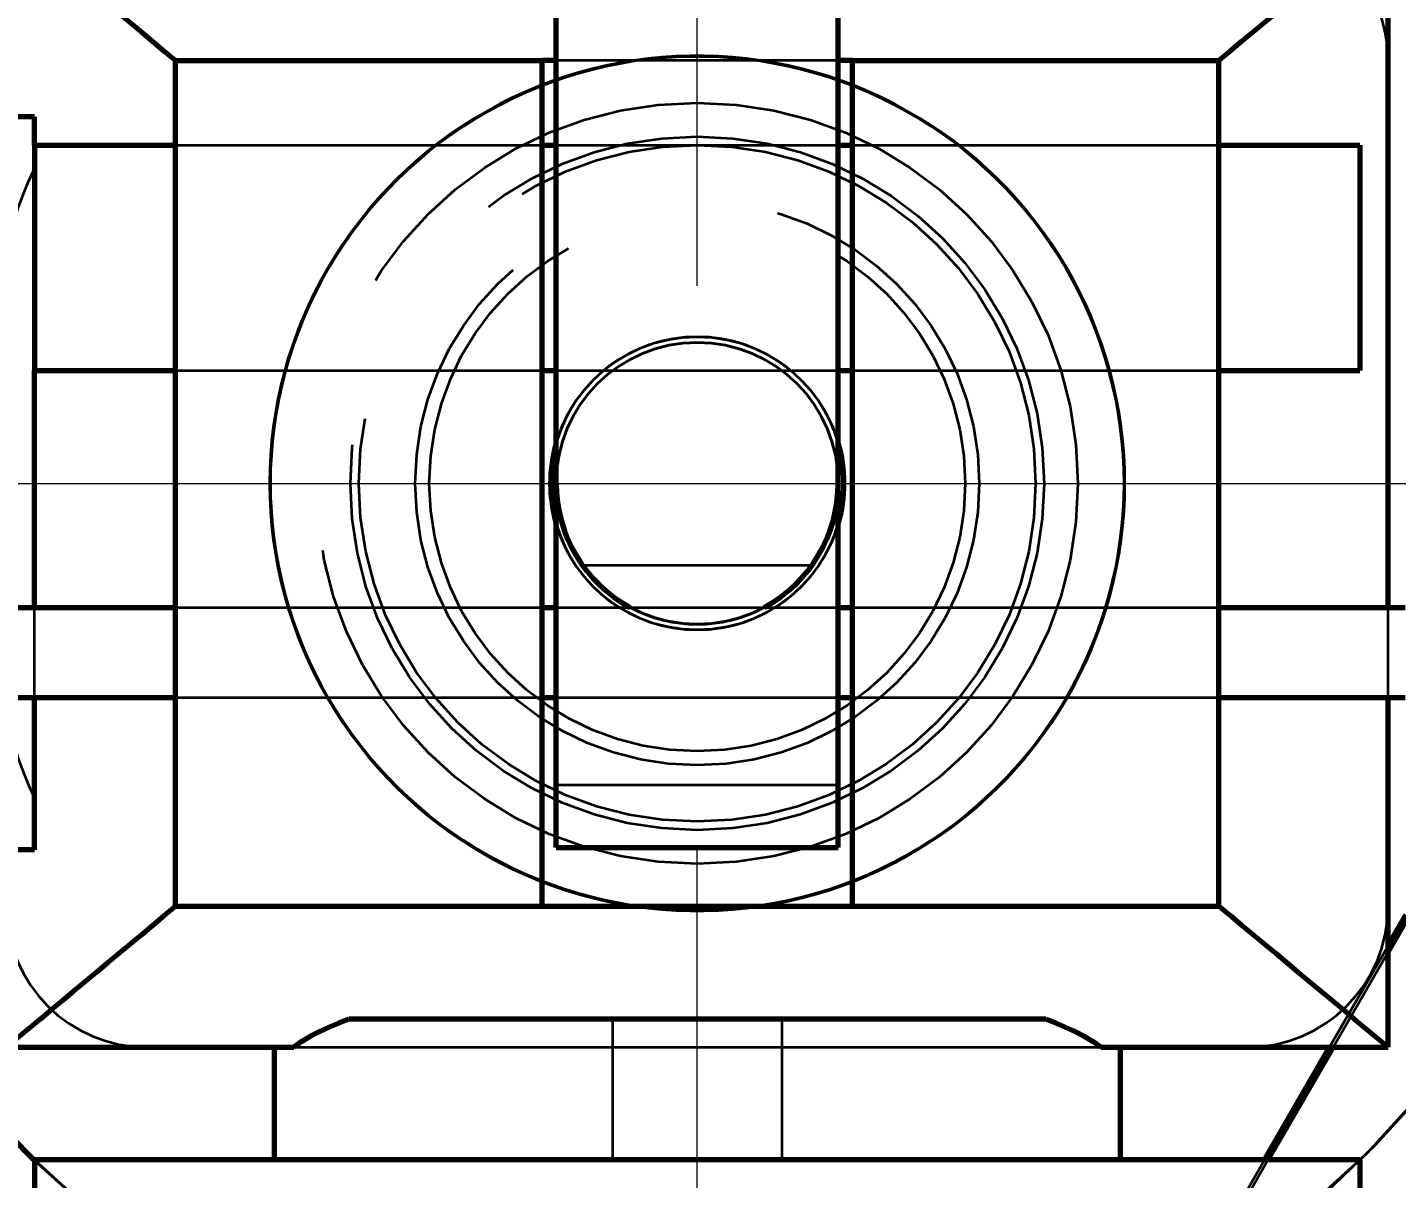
# Model space of a CAD drawing. Header units: millimetres. Extents: x 0 to 2382, y 0 to 420.
# Drawn here: x 160.625 to 165.48, y 141.121 to 145.205 of the extents above; entities that cross this region are included whole.
import ezdxf

# ---------------------------------------------------------------- set-up
doc = ezdxf.new("R2010")
doc.units = ezdxf.units.MM
doc.linetypes.add('IRAM-E-TRAZOS', pattern=[5, 4, -1])
doc.linetypes.add('IRAM-F-TRAZO-PUNTO', pattern=[20, 15, -2, 1, -2])
for name, color, linetype, lineweight in [('01-VISIBLE', 7, 'CONTINUOUS', 70), ('02-OCULTA', 4, 'IRAM-E-TRAZOS', 35), ('03-EJE', 1, 'IRAM-F-TRAZO-PUNTO', 18), ('04-COTA', 3, 'CONTINUOUS', 18)]:
    doc.layers.add(name, color=color, linetype=linetype, lineweight=lineweight)
doc.styles.add('ISO3098', font='isocpeur.ttf')
doc.dimstyles.new('FLAMA-IRAM', dxfattribs={"dimtxt": 3.5, "dimasz": 3.5, "dimexe": 2, "dimexo": 1.5, "dimgap": 1, "dimtad": 1, "dimdec": 1, "dimtxsty": 'ISO3098', "dimblk": 'IRAM_FLECHA', "dimblk1": 'IRAM_FLECHA', "dimblk2": 'IRAM_FLECHA', "dimcen": 2.5, "dimclrd": 256, "dimclre": 256, "dimclrt": 256, "dimazin": 3, "dimtfac": 1, "dimtmove": 0, "dimatfit": 3, "dimlwd": 18, "dimlwe": 18})

# ---------------------------------------------------------------- blocks, each defined once
blk = doc.blocks.new('IRAM_FLECHA')
blk.add_solid([(0, 0), (-1, 0.125), (-1, -0.125)])

msp = doc.modelspace()

# ---------------------------------------------------------------- linework, layer by layer
at = {"layer": '01-VISIBLE'}
for p, q in [((162.5, 142.2956), (162.5, 154.6195)), ((163.5, 142.2956), (163.5, 154.6195)), ((165.45, 145.0875), (165.45, 145.5875)), ((161.15, 142.0875), (161.15, 145.0875)), ((161.15, 145.0875), (162.45, 145.0875)), ((162.5, 145.0875), (162.45, 145.0875)), ((162.45, 142.0875), (162.45, 145.0875)), ((163.55, 145.0875), (163.5, 145.0875)), ((163.55, 142.0875), (163.55, 145.0875)), ((163.55, 145.0875), (164.85, 145.0875)), ((164.85, 142.0875), (164.85, 145.0875)), ((165.45, 143.1475), (165.45, 145.0875)), ((160.65, 144.8875), (158.65, 144.8875)), ((160.65, 144.7875), (161.15, 144.7875)), ((162.45, 144.7875), (162.5, 144.7875)), ((163.5, 144.7875), (163.55, 144.7875)), ((164.85, 144.7875), (165.35, 144.7875)), ((160.65, 143.9875), (161.15, 143.9875)), ((162.45, 143.9875), (162.5, 143.9875)), ((163.5, 143.9875), (163.55, 143.9875)), ((164.85, 143.9875), (165.35, 143.9875)), ((160.35, 143.1475), (161.15, 143.1475)), ((162.45, 143.1475), (162.5, 143.1475)), ((163.5, 143.1475), (163.55, 143.1475)), ((164.85, 143.1475), (165.5107, 143.1475)), ((160.35, 142.8275), (161.15, 142.8275)), ((162.45, 142.8275), (162.5, 142.8275)), ((163.5, 142.8275), (163.55, 142.8275)), ((164.85, 142.8275), (165.5107, 142.8275)), ((165.45, 142.0875), (165.45, 142.8275)), ((160.65, 142.2875), (158.65, 142.2875)), ((162.5, 142.2956), (163.5, 142.2956)), ((161.15, 142.0875), (162.45, 142.0875)), ((162.45, 142.0875), (163.55, 142.0875)), ((163.55, 142.0875), (164.85, 142.0875)), ((165.45, 141.5875), (165.45, 142.0875)), ((165.45, 141.9475), (165.5133, 142.0572)), ((165.45, 141.9255), (165.5175, 142.0424)), ((160.55, 141.5875), (161.05, 141.5875)), ((161.05, 141.5875), (161.5691, 141.5875)), ((161.5, 141.5875), (161.5, 141.1875)), ((164.4309, 141.5875), (164.95, 141.5875)), ((164.5, 141.5875), (164.5, 141.1875)), ((164.95, 141.5875), (165.45, 141.5875)), ((165.0112, 141.1875), (165.2421, 141.5875)), ((165.0239, 141.1875), (165.2549, 141.5875)), ((160.65, 141.1875), (160.65, 139.7875)), ((165.35, 141.1875), (165.35, 139.7875))]:
    msp.add_line(p, q, dxfattribs=at)
for points in [[(160.55, 145.5875), (160.59, 145.5542), (160.63, 145.5208), (160.67, 145.4875), (160.71, 145.4542), (160.75, 145.4208), (160.79, 145.3875), (160.83, 145.3542), (160.87, 145.3208), (160.91, 145.2875), (160.95, 145.2542), (160.99, 145.2208), (161.03, 145.1875), (161.07, 145.1542), (161.11, 145.1208), (161.15, 145.0875)], [(165.45, 145.5875), (165.41, 145.5542), (165.37, 145.5208), (165.33, 145.4875), (165.29, 145.4542), (165.25, 145.4208), (165.21, 145.3875), (165.17, 145.3542), (165.13, 145.3208), (165.09, 145.2875), (165.05, 145.2542), (165.01, 145.2208), (164.97, 145.1875), (164.93, 145.1542), (164.89, 145.1208), (164.85, 145.0875)], [(160.65, 144.7875), (160.65, 144.8042), (160.65, 144.8208), (160.65, 144.8375), (160.65, 144.8542), (160.65, 144.8708), (160.65, 144.8875)], [(160.65, 144.7875), (160.65, 144.7304), (160.65, 144.6732), (160.65, 144.6161), (160.65, 144.5589), (160.65, 144.5018), (160.65, 144.4446), (160.65, 144.3875)], [(165.35, 144.7875), (165.35, 144.7304), (165.35, 144.6732), (165.35, 144.6161), (165.35, 144.5589), (165.35, 144.5018), (165.35, 144.4446), (165.35, 144.3875)], [(160.65, 144.3875), (160.65, 144.3375), (160.65, 144.2875), (160.65, 144.2375), (160.65, 144.1875), (160.65, 144.1375), (160.65, 144.0875), (160.65, 144.0375), (160.65, 143.9875)], [(165.35, 144.3875), (165.35, 144.3375), (165.35, 144.2875), (165.35, 144.2375), (165.35, 144.1875), (165.35, 144.1375), (165.35, 144.0875), (165.35, 144.0375), (165.35, 143.9875)], [(160.65, 143.1475), (160.65, 143.2), (160.65, 143.2525), (160.65, 143.305), (160.65, 143.3575), (160.65, 143.41), (160.65, 143.4625), (160.65, 143.515), (160.65, 143.5675), (160.65, 143.62), (160.65, 143.6725), (160.65, 143.725), (160.65, 143.7775), (160.65, 143.83), (160.65, 143.8825), (160.65, 143.935), (160.65, 143.9875)], [(160.65, 142.2875), (160.65, 142.3415), (160.65, 142.3955), (160.65, 142.4495), (160.65, 142.5035), (160.65, 142.5575), (160.65, 142.6115), (160.65, 142.6655), (160.65, 142.7195), (160.65, 142.7735), (160.65, 142.8275)], [(160.55, 141.5875), (160.59, 141.6208), (160.63, 141.6542), (160.67, 141.6875), (160.71, 141.7208), (160.75, 141.7542), (160.79, 141.7875), (160.83, 141.8208), (160.87, 141.8542), (160.91, 141.8875), (160.95, 141.9208), (160.99, 141.9542), (161.03, 141.9875), (161.07, 142.0208), (161.11, 142.0542), (161.15, 142.0875)], [(165.45, 141.5875), (165.41, 141.6208), (165.37, 141.6542), (165.33, 141.6875), (165.29, 141.7208), (165.25, 141.7542), (165.21, 141.7875), (165.17, 141.8208), (165.13, 141.8542), (165.09, 141.8875), (165.05, 141.9208), (165.01, 141.9542), (164.97, 141.9875), (164.93, 142.0208), (164.89, 142.0542), (164.85, 142.0875)], [(161.5691, 141.5875), (161.5989, 141.6089), (161.6302, 141.6278), (161.6627, 141.6449), (161.696, 141.6603), (161.7298, 141.6745), (161.7641, 141.6875)], [(164.2359, 141.6875), (164.1855, 141.6875), (164.135, 141.6875), (164.0846, 141.6875), (164.0341, 141.6875), (163.9837, 141.6875), (163.9332, 141.6875), (163.8828, 141.6875), (163.8324, 141.6875), (163.7819, 141.6875), (163.7315, 141.6875), (163.681, 141.6875), (163.6306, 141.6875), (163.5801, 141.6875), (163.5297, 141.6875), (163.4792, 141.6875), (163.4288, 141.6875), (163.3783, 141.6875), (163.3279, 141.6875), (163.2775, 141.6875), (163.227, 141.6875), (163.1766, 141.6875), (163.1261, 141.6875), (163.0757, 141.6875), (163.0252, 141.6875), (162.9748, 141.6875), (162.9243, 141.6875), (162.8739, 141.6875), (162.8234, 141.6875), (162.773, 141.6875), (162.7225, 141.6875), (162.6721, 141.6875), (162.6217, 141.6875), (162.5712, 141.6875), (162.5208, 141.6875), (162.4703, 141.6875), (162.4199, 141.6875), (162.3694, 141.6875), (162.319, 141.6875), (162.2685, 141.6875), (162.2181, 141.6875), (162.1676, 141.6875), (162.1172, 141.6875), (162.0668, 141.6875), (162.0163, 141.6875), (161.9659, 141.6875), (161.9154, 141.6875), (161.865, 141.6875), (161.8145, 141.6875), (161.7641, 141.6875)], [(164.2359, 141.6875), (164.2702, 141.6745), (164.304, 141.6603), (164.3373, 141.6449), (164.3698, 141.6278), (164.4011, 141.6089), (164.4309, 141.5875)], [(165.35, 141.1875), (165.3, 141.1875), (165.25, 141.1875), (165.2, 141.1875), (165.15, 141.1875), (165.1, 141.1875), (165.05, 141.1875), (165, 141.1875), (164.95, 141.1875), (164.9, 141.1875), (164.85, 141.1875), (164.8, 141.1875), (164.75, 141.1875), (164.7, 141.1875), (164.65, 141.1875), (164.6, 141.1875), (164.55, 141.1875), (164.5, 141.1875), (164.45, 141.1875), (164.4, 141.1875), (164.35, 141.1875), (164.3, 141.1875), (164.25, 141.1875), (164.2, 141.1875), (164.15, 141.1875), (164.1, 141.1875), (164.05, 141.1875), (164, 141.1875), (163.95, 141.1875), (163.9, 141.1875), (163.85, 141.1875), (163.8, 141.1875), (163.75, 141.1875), (163.7, 141.1875), (163.65, 141.1875), (163.6, 141.1875), (163.55, 141.1875), (163.5, 141.1875), (163.45, 141.1875), (163.4, 141.1875), (163.35, 141.1875), (163.3, 141.1875), (163.25, 141.1875), (163.2, 141.1875), (163.15, 141.1875), (163.1, 141.1875), (163.05, 141.1875), (163, 141.1875), (162.95, 141.1875), (162.9, 141.1875), (162.85, 141.1875), (162.8, 141.1875), (162.75, 141.1875), (162.7, 141.1875), (162.65, 141.1875), (162.6, 141.1875), (162.55, 141.1875), (162.5, 141.1875), (162.45, 141.1875), (162.4, 141.1875), (162.35, 141.1875), (162.3, 141.1875), (162.25, 141.1875), (162.2, 141.1875), (162.15, 141.1875), (162.1, 141.1875), (162.05, 141.1875), (162, 141.1875), (161.95, 141.1875), (161.9, 141.1875), (161.85, 141.1875), (161.8, 141.1875), (161.75, 141.1875), (161.7, 141.1875), (161.65, 141.1875), (161.6, 141.1875), (161.55, 141.1875), (161.5, 141.1875), (161.45, 141.1875), (161.4, 141.1875), (161.35, 141.1875), (161.3, 141.1875), (161.25, 141.1875), (161.2, 141.1875), (161.15, 141.1875), (161.1, 141.1875), (161.05, 141.1875), (161, 141.1875), (160.95, 141.1875), (160.9, 141.1875), (160.85, 141.1875), (160.8, 141.1875), (160.75, 141.1875), (160.7, 141.1875), (160.65, 141.1875)]]:
    msp.add_lwpolyline(points, dxfattribs=at)
for radius, start, end in [(16.096, 0, 122.32603), (16, 0, 122.51532), (4.656, 96.1648, 165.0645), (4.656, 0, 83.8352), (4.4, 96.525, 162.8152), (4.4, 0, 83.475), (4.15, 96.9199, 161.7446), (4.15, 0, 83.0801), (3.36, 98.5579, 157.238), (3.36, 0, 81.4421), (0.52, 164.0576, -164.0576), (0.52, 0, 15.9424), (0.5, 180, -118.3576), (0.5, -61.6424, 0), (0.52, -15.9424, 0), (4.656, -165.0645, -48.7939), (4.4, -162.8152, -122.2823), (4.15, -161.7446, -124.4902), (3.36, -157.238, -134.3793)]:
    msp.add_arc((163, 143.5875), radius, start, end, dxfattribs=at)
at = {"layer": '02-OCULTA'}
for p, q in [((162.5, 142.5183), (162.5, 154.8422)), ((163.5, 142.5183), (163.5, 154.8422)), ((161.15, 145.0875), (161.15, 142.0875)), ((162.45, 145.0875), (161.15, 145.0875)), ((162.45, 142.0875), (162.45, 145.0875)), ((163.5, 145.0875), (162.5, 145.0875)), ((163.55, 142.0875), (163.55, 145.0875)), ((164.85, 145.0875), (163.55, 145.0875)), ((164.85, 142.0875), (164.85, 145.0875)), ((165.45, 142.0875), (165.45, 145.0875)), ((161.15, 144.7875), (162.45, 144.7875)), ((161.15, 144.7875), (162.45, 144.7875)), ((162.5, 144.7875), (163.5, 144.7875)), ((162.5, 144.7875), (163.5, 144.7875)), ((163.55, 144.7875), (164.85, 144.7875)), ((163.55, 144.7875), (164.85, 144.7875)), ((161.15, 143.9875), (162.45, 143.9875)), ((161.15, 143.9875), (162.45, 143.9875)), ((162.5, 143.9875), (163.5, 143.9875)), ((162.5, 143.9875), (163.5, 143.9875)), ((163.55, 143.9875), (164.85, 143.9875)), ((163.55, 143.9875), (164.85, 143.9875)), ((163.4058, 143.2955), (162.5942, 143.2955)), ((161.15, 143.1475), (162.45, 143.1475)), ((161.15, 143.1475), (162.45, 143.1475)), ((162.5, 143.1475), (163.5, 143.1475)), ((162.5, 143.1475), (163.5, 143.1475)), ((163.55, 143.1475), (164.85, 143.1475)), ((163.55, 143.1475), (164.85, 143.1475)), ((165.45, 142.8275), (165.45, 143.1475)), ((161.15, 142.8275), (162.45, 142.8275)), ((161.15, 142.8275), (162.45, 142.8275)), ((162.5, 142.8275), (163.5, 142.8275)), ((162.5, 142.8275), (163.5, 142.8275)), ((163.55, 142.8275), (164.85, 142.8275)), ((163.55, 142.8275), (164.85, 142.8275)), ((162.5, 142.5183), (162.5, 142.2956)), ((162.5, 142.5183), (163.5, 142.5183)), ((163.5, 142.5183), (163.5, 142.2956)), ((161.15, 142.0875), (162.45, 142.0875)), ((163.55, 142.0875), (164.85, 142.0875)), ((165.2421, 141.5875), (165.45, 141.9475)), ((165.2549, 141.5875), (165.45, 141.9255)), ((162.7, 141.6875), (162.7, 141.1875)), ((163.3, 141.6875), (163.3, 141.1875)), ((161.05, 141.5875), (164.95, 141.5875)), ((164.7976, 140.8176), (165.0112, 141.1875)), ((164.8072, 140.8121), (165.0239, 141.1875))]:
    msp.add_line(p, q, dxfattribs=at)
for points in [[(164.5167, 143.5875), (164.5159, 143.6376), (164.5134, 143.6877), (164.5093, 143.7377), (164.5035, 143.7875), (164.496, 143.8371), (164.487, 143.8865), (164.4763, 143.9355), (164.4639, 143.9841), (164.45, 144.0323), (164.4345, 144.08), (164.4175, 144.1271), (164.3989, 144.1737), (164.3787, 144.2196), (164.3571, 144.2649), (164.3339, 144.3094), (164.3093, 144.3531), (164.2833, 144.396), (164.2559, 144.4379), (164.227, 144.479), (164.1969, 144.5191), (164.1654, 144.5582), (164.1327, 144.5962), (164.0987, 144.6331), (164.0636, 144.6688), (164.0272, 144.7034), (163.9898, 144.7367), (163.9513, 144.7688), (163.9117, 144.7996), (163.8711, 144.8291), (163.8296, 144.8572), (163.7871, 144.884), (163.7438, 144.9093), (163.6997, 144.9332), (163.6548, 144.9556), (163.6093, 144.9765), (163.563, 144.9959), (163.5161, 145.0137), (163.4687, 145.03), (163.4207, 145.0447), (163.3723, 145.0578), (163.3235, 145.0693), (163.2743, 145.0792), (163.2249, 145.0875), (163.1752, 145.0941), (163.1252, 145.099), (163.0752, 145.1024), (163.0251, 145.104), (162.9749, 145.104), (162.9248, 145.1024), (162.8747, 145.099), (162.8248, 145.0941), (162.7751, 145.0875), (162.7257, 145.0792), (162.6765, 145.0693), (162.6277, 145.0578), (162.5793, 145.0447), (162.5313, 145.03), (162.4839, 145.0137), (162.437, 144.9959), (162.3907, 144.9765), (162.3452, 144.9556), (162.3003, 144.9332), (162.2562, 144.9093), (162.2129, 144.884), (162.1704, 144.8572), (162.1289, 144.8291), (162.0883, 144.7996), (162.0487, 144.7688), (162.0102, 144.7367), (161.9728, 144.7034), (161.9364, 144.6688), (161.9013, 144.6331), (161.8673, 144.5962), (161.8346, 144.5582), (161.8031, 144.5191), (161.7729, 144.479), (161.7441, 144.4379), (161.7167, 144.396), (161.6907, 144.3531), (161.6661, 144.3094), (161.6429, 144.2649), (161.6213, 144.2196), (161.6011, 144.1737), (161.5825, 144.1271), (161.5655, 144.08), (161.55, 144.0323), (161.5361, 143.9841), (161.5237, 143.9355), (161.513, 143.8865), (161.504, 143.8371), (161.4965, 143.7875), (161.4907, 143.7377), (161.4866, 143.6877), (161.4841, 143.6376), (161.4833, 143.5875), (161.4841, 143.5374), (161.4866, 143.4873), (161.4907, 143.4373), (161.4965, 143.3875), (161.504, 143.3379), (161.513, 143.2885), (161.5237, 143.2395), (161.536, 143.1909), (161.55, 143.1427), (161.5655, 143.095), (161.5825, 143.0479), (161.6011, 143.0013), (161.6213, 142.9554), (161.6429, 142.9101), (161.6661, 142.8656), (161.6907, 142.8219), (161.7167, 142.779), (161.7441, 142.7371), (161.7729, 142.696), (161.8031, 142.6559), (161.8346, 142.6168), (161.8673, 142.5788), (161.9012, 142.5419), (161.9364, 142.5062), (161.9728, 142.4716), (162.0102, 142.4383), (162.0487, 142.4062), (162.0883, 142.3754), (162.1289, 142.3459), (162.1704, 142.3178), (162.2129, 142.291), (162.2562, 142.2657), (162.3003, 142.2418), (162.3451, 142.2194), (162.3907, 142.1985), (162.437, 142.1791), (162.4839, 142.1613), (162.5313, 142.145), (162.5793, 142.1303), (162.6277, 142.1172), (162.6765, 142.1057), (162.7257, 142.0958), (162.7751, 142.0875), (162.8248, 142.0809), (162.8747, 142.076), (162.9248, 142.0726), (162.9749, 142.071), (163.0251, 142.071), (163.0752, 142.0726), (163.1252, 142.076), (163.1752, 142.0809), (163.2249, 142.0875), (163.2743, 142.0958), (163.3235, 142.1057), (163.3723, 142.1172), (163.4207, 142.1303), (163.4687, 142.145), (163.5161, 142.1613), (163.563, 142.1791), (163.6093, 142.1985), (163.6548, 142.2194), (163.6997, 142.2418), (163.7438, 142.2657), (163.7871, 142.291), (163.8296, 142.3178), (163.8711, 142.3459), (163.9117, 142.3754), (163.9513, 142.4062), (163.9898, 142.4383), (164.0272, 142.4716), (164.0636, 142.5062), (164.0988, 142.5419), (164.1327, 142.5788), (164.1654, 142.6168), (164.1969, 142.6559), (164.227, 142.696), (164.2559, 142.7371), (164.2833, 142.779), (164.3093, 142.8219), (164.3339, 142.8656), (164.3571, 142.9101), (164.3787, 142.9554), (164.3989, 143.0013), (164.4175, 143.0479), (164.4345, 143.095), (164.45, 143.1427), (164.4639, 143.1909), (164.4763, 143.2395), (164.487, 143.2885), (164.496, 143.3379), (164.5035, 143.3875), (164.5093, 143.4373), (164.5134, 143.4873), (164.5159, 143.5374), (164.5167, 143.5875)], [(164.5135, 143.5875), (164.5127, 143.6375), (164.5102, 143.6875), (164.506, 143.7374), (164.5003, 143.7871), (164.4928, 143.8366), (164.4838, 143.8858), (164.4731, 143.9347), (164.4608, 143.9832), (164.4469, 144.0313), (164.4315, 144.0789), (164.4144, 144.126), (164.3959, 144.1725), (164.3758, 144.2183), (164.3542, 144.2634), (164.3311, 144.3078), (164.3065, 144.3515), (164.2805, 144.3942), (164.2532, 144.4361), (164.2244, 144.4771), (164.1943, 144.5171), (164.163, 144.5561), (164.1303, 144.594), (164.0964, 144.6308), (164.0613, 144.6665), (164.0251, 144.701), (163.9877, 144.7343), (163.9492, 144.7663), (163.9097, 144.7971), (163.8692, 144.8265), (163.8278, 144.8545), (163.7854, 144.8812), (163.7422, 144.9065), (163.6982, 144.9303), (163.6535, 144.9526), (163.608, 144.9735), (163.5618, 144.9929), (163.515, 145.0107), (163.4677, 145.0269), (163.4198, 145.0416), (163.3715, 145.0547), (163.3228, 145.0662), (163.2738, 145.076), (163.2244, 145.0843), (163.1748, 145.0909), (163.125, 145.0958), (163.075, 145.0991), (163.025, 145.1008), (162.975, 145.1008), (162.925, 145.0991), (162.875, 145.0958), (162.8252, 145.0909), (162.7756, 145.0843), (162.7262, 145.076), (162.6772, 145.0662), (162.6285, 145.0547), (162.5802, 145.0416), (162.5323, 145.0269), (162.485, 145.0107), (162.4382, 144.9928), (162.392, 144.9735), (162.3465, 144.9526), (162.3018, 144.9303), (162.2578, 144.9065), (162.2145, 144.8812), (162.1722, 144.8545), (162.1308, 144.8265), (162.0903, 144.7971), (162.0508, 144.7663), (162.0123, 144.7343), (161.9749, 144.701), (161.9387, 144.6665), (161.9036, 144.6308), (161.8697, 144.594), (161.837, 144.5561), (161.8056, 144.5171), (161.7756, 144.4771), (161.7468, 144.4361), (161.7194, 144.3942), (161.6935, 144.3515), (161.6689, 144.3078), (161.6458, 144.2634), (161.6242, 144.2183), (161.6041, 144.1725), (161.5856, 144.126), (161.5685, 144.0789), (161.5531, 144.0313), (161.5392, 143.9832), (161.5269, 143.9347), (161.5162, 143.8858), (161.5072, 143.8366), (161.4997, 143.7871), (161.494, 143.7374), (161.4898, 143.6875), (161.4873, 143.6375), (161.4865, 143.5875), (161.4873, 143.5375), (161.4898, 143.4875), (161.494, 143.4376), (161.4997, 143.3879), (161.5072, 143.3384), (161.5162, 143.2892), (161.5269, 143.2403), (161.5392, 143.1918), (161.5531, 143.1437), (161.5685, 143.0961), (161.5856, 143.049), (161.6041, 143.0025), (161.6242, 142.9567), (161.6458, 142.9116), (161.6689, 142.8672), (161.6935, 142.8235), (161.7195, 142.7808), (161.7468, 142.7389), (161.7756, 142.6979), (161.8056, 142.6579), (161.837, 142.6189), (161.8697, 142.581), (161.9036, 142.5442), (161.9387, 142.5085), (161.9749, 142.474), (162.0123, 142.4407), (162.0508, 142.4087), (162.0903, 142.378), (162.1308, 142.3485), (162.1722, 142.3205), (162.2146, 142.2938), (162.2578, 142.2685), (162.3018, 142.2447), (162.3466, 142.2224), (162.392, 142.2015), (162.4382, 142.1822), (162.485, 142.1643), (162.5323, 142.1481), (162.5802, 142.1334), (162.6285, 142.1203), (162.6772, 142.1088), (162.7262, 142.099), (162.7756, 142.0907), (162.8252, 142.0841), (162.875, 142.0792), (162.925, 142.0759), (162.975, 142.0742), (163.025, 142.0742), (163.075, 142.0759), (163.125, 142.0792), (163.1748, 142.0842), (163.2244, 142.0908), (163.2738, 142.099), (163.3228, 142.1089), (163.3715, 142.1203), (163.4198, 142.1334), (163.4677, 142.1481), (163.515, 142.1643), (163.5618, 142.1821), (163.608, 142.2015), (163.6535, 142.2223), (163.6982, 142.2447), (163.7422, 142.2685), (163.7855, 142.2938), (163.8278, 142.3205), (163.8692, 142.3485), (163.9097, 142.378), (163.9492, 142.4087), (163.9877, 142.4407), (164.025, 142.474), (164.0613, 142.5085), (164.0964, 142.5442), (164.1303, 142.581), (164.163, 142.6189), (164.1944, 142.6579), (164.2245, 142.6979), (164.2532, 142.7389), (164.2806, 142.7807), (164.3065, 142.8235), (164.3311, 142.8672), (164.3542, 142.9116), (164.3758, 142.9567), (164.3959, 143.0025), (164.4144, 143.049), (164.4315, 143.0961), (164.4469, 143.1437), (164.4608, 143.1918), (164.4731, 143.2403), (164.4838, 143.2892), (164.4928, 143.3384), (164.5003, 143.3879), (164.506, 143.4376), (164.5102, 143.4875), (164.5127, 143.5375), (164.5135, 143.5875)], [(160.65, 144.8875), (160.65, 144.8568), (160.65, 144.8262), (160.65, 144.7955), (160.65, 144.7649), (160.65, 144.7342), (160.65, 144.7035)], [(160.65, 143.9875), (160.65, 144.0408), (160.65, 144.0942), (160.65, 144.1475), (160.65, 144.2008), (160.65, 144.2542), (160.65, 144.3075), (160.65, 144.3608), (160.65, 144.4142), (160.65, 144.4675), (160.65, 144.5208), (160.65, 144.5742), (160.65, 144.6275), (160.65, 144.6808), (160.65, 144.7342), (160.65, 144.7875)], [(160.65, 143.9875), (160.65, 144.0375), (160.65, 144.0875), (160.65, 144.1375), (160.65, 144.1875), (160.65, 144.2375), (160.65, 144.2875), (160.65, 144.3375), (160.65, 144.3875), (160.65, 144.4375), (160.65, 144.4875), (160.65, 144.5375), (160.65, 144.5875), (160.65, 144.6375), (160.65, 144.6875), (160.65, 144.7375), (160.65, 144.7875)], [(161.15, 143.9875), (161.15, 144.0375), (161.15, 144.0875), (161.15, 144.1375), (161.15, 144.1875), (161.15, 144.2375), (161.15, 144.2875), (161.15, 144.3375), (161.15, 144.3875), (161.15, 144.4375), (161.15, 144.4875), (161.15, 144.5375), (161.15, 144.5875), (161.15, 144.6375), (161.15, 144.6875), (161.15, 144.7375), (161.15, 144.7875)], [(161.15, 144.7875), (161.15, 144.7304), (161.15, 144.6732), (161.15, 144.6161), (161.15, 144.5589), (161.15, 144.5018), (161.15, 144.4446), (161.15, 144.3875)], [(162.45, 143.9875), (162.45, 144.0375), (162.45, 144.0875), (162.45, 144.1375), (162.45, 144.1875), (162.45, 144.2375), (162.45, 144.2875), (162.45, 144.3375), (162.45, 144.3875), (162.45, 144.4375), (162.45, 144.4875), (162.45, 144.5375), (162.45, 144.5875), (162.45, 144.6375), (162.45, 144.6875), (162.45, 144.7375), (162.45, 144.7875)], [(162.45, 144.7875), (162.45, 144.7304), (162.45, 144.6732), (162.45, 144.6161), (162.45, 144.5589), (162.45, 144.5018), (162.45, 144.4446), (162.45, 144.3875)], [(162.5, 143.9875), (162.5, 144.0375), (162.5, 144.0875), (162.5, 144.1375), (162.5, 144.1875), (162.5, 144.2375), (162.5, 144.2875), (162.5, 144.3375), (162.5, 144.3875), (162.5, 144.4375), (162.5, 144.4875), (162.5, 144.5375), (162.5, 144.5875), (162.5, 144.6375), (162.5, 144.6875), (162.5, 144.7375), (162.5, 144.7875)], [(162.5, 144.7875), (162.5, 144.7304), (162.5, 144.6732), (162.5, 144.6161), (162.5, 144.5589), (162.5, 144.5018), (162.5, 144.4446), (162.5, 144.3875)], [(163.5, 143.9875), (163.5, 144.0375), (163.5, 144.0875), (163.5, 144.1375), (163.5, 144.1875), (163.5, 144.2375), (163.5, 144.2875), (163.5, 144.3375), (163.5, 144.3875), (163.5, 144.4375), (163.5, 144.4875), (163.5, 144.5375), (163.5, 144.5875), (163.5, 144.6375), (163.5, 144.6875), (163.5, 144.7375), (163.5, 144.7875)], [(163.5, 144.7875), (163.5, 144.7304), (163.5, 144.6732), (163.5, 144.6161), (163.5, 144.5589), (163.5, 144.5018), (163.5, 144.4446), (163.5, 144.3875)], [(163.55, 143.9875), (163.55, 144.0375), (163.55, 144.0875), (163.55, 144.1375), (163.55, 144.1875), (163.55, 144.2375), (163.55, 144.2875), (163.55, 144.3375), (163.55, 144.3875), (163.55, 144.4375), (163.55, 144.4875), (163.55, 144.5375), (163.55, 144.5875), (163.55, 144.6375), (163.55, 144.6875), (163.55, 144.7375), (163.55, 144.7875)], [(163.55, 144.7875), (163.55, 144.7304), (163.55, 144.6732), (163.55, 144.6161), (163.55, 144.5589), (163.55, 144.5018), (163.55, 144.4446), (163.55, 144.3875)], [(164.85, 143.9875), (164.85, 144.0375), (164.85, 144.0875), (164.85, 144.1375), (164.85, 144.1875), (164.85, 144.2375), (164.85, 144.2875), (164.85, 144.3375), (164.85, 144.3875), (164.85, 144.4375), (164.85, 144.4875), (164.85, 144.5375), (164.85, 144.5875), (164.85, 144.6375), (164.85, 144.6875), (164.85, 144.7375), (164.85, 144.7875)], [(164.85, 144.7875), (164.85, 144.7304), (164.85, 144.6732), (164.85, 144.6161), (164.85, 144.5589), (164.85, 144.5018), (164.85, 144.4446), (164.85, 144.3875)], [(165.35, 143.9875), (165.35, 144.0375), (165.35, 144.0875), (165.35, 144.1375), (165.35, 144.1875), (165.35, 144.2375), (165.35, 144.2875), (165.35, 144.3375), (165.35, 144.3875), (165.35, 144.4375), (165.35, 144.4875), (165.35, 144.5375), (165.35, 144.5875), (165.35, 144.6375), (165.35, 144.6875), (165.35, 144.7375), (165.35, 144.7875)], [(160.55, 144.4182), (160.5628, 144.467), (160.5769, 144.5155), (160.5924, 144.5636), (160.6096, 144.611), (160.6286, 144.6578), (160.65, 144.7035)], [(160.65, 142.4715), (160.65, 142.5222), (160.65, 142.5729), (160.65, 142.6236), (160.65, 142.6744), (160.65, 142.7251), (160.65, 142.7758), (160.65, 142.8266), (160.65, 142.8773), (160.65, 142.928), (160.65, 142.9787), (160.65, 143.0295), (160.65, 143.0802), (160.65, 143.1309), (160.65, 143.1817), (160.65, 143.2324), (160.65, 143.2831), (160.65, 143.3339), (160.65, 143.3846), (160.65, 143.4353), (160.65, 143.486), (160.65, 143.5368), (160.65, 143.5875), (160.65, 143.6382), (160.65, 143.689), (160.65, 143.7397), (160.65, 143.7904), (160.65, 143.8411), (160.65, 143.8919), (160.65, 143.9426), (160.65, 143.9933), (160.65, 144.0441), (160.65, 144.0948), (160.65, 144.1455), (160.65, 144.1963), (160.65, 144.247), (160.65, 144.2977), (160.65, 144.3484), (160.65, 144.3992), (160.65, 144.4499), (160.65, 144.5006), (160.65, 144.5514), (160.65, 144.6021), (160.65, 144.6528), (160.65, 144.7035)], [(161.15, 144.3875), (161.15, 144.3375), (161.15, 144.2875), (161.15, 144.2375), (161.15, 144.1875), (161.15, 144.1375), (161.15, 144.0875), (161.15, 144.0375), (161.15, 143.9875)], [(162.45, 144.3875), (162.45, 144.3375), (162.45, 144.2875), (162.45, 144.2375), (162.45, 144.1875), (162.45, 144.1375), (162.45, 144.0875), (162.45, 144.0375), (162.45, 143.9875)], [(162.5, 144.3875), (162.5, 144.3375), (162.5, 144.2875), (162.5, 144.2375), (162.5, 144.1875), (162.5, 144.1375), (162.5, 144.0875), (162.5, 144.0375), (162.5, 143.9875)], [(163.5, 144.3875), (163.5, 144.3375), (163.5, 144.2875), (163.5, 144.2375), (163.5, 144.1875), (163.5, 144.1375), (163.5, 144.0875), (163.5, 144.0375), (163.5, 143.9875)], [(163.55, 144.3875), (163.55, 144.3375), (163.55, 144.2875), (163.55, 144.2375), (163.55, 144.1875), (163.55, 144.1375), (163.55, 144.0875), (163.55, 144.0375), (163.55, 143.9875)], [(164.85, 144.3875), (164.85, 144.3375), (164.85, 144.2875), (164.85, 144.2375), (164.85, 144.1875), (164.85, 144.1375), (164.85, 144.0875), (164.85, 144.0375), (164.85, 143.9875)], [(162.5942, 143.2955), (162.6277, 143.255), (162.6649, 143.218), (162.7055, 143.1847), (162.7491, 143.1555), (162.7959, 143.1315), (162.8451, 143.1132), (162.8958, 143.0996), (162.9475, 143.0911), (163, 143.0875), (163.0525, 143.0911), (163.1042, 143.0996), (163.1549, 143.1132), (163.2041, 143.1315), (163.2509, 143.1555), (163.2945, 143.1847), (163.3351, 143.218), (163.3723, 143.255), (163.4058, 143.2955)], [(160.65, 142.8275), (160.65, 142.8808), (160.65, 142.9342), (160.65, 142.9875), (160.65, 143.0408), (160.65, 143.0942), (160.65, 143.1475)], [(161.15, 142.8275), (161.15, 142.8808), (161.15, 142.9342), (161.15, 142.9875), (161.15, 143.0408), (161.15, 143.0942), (161.15, 143.1475)], [(161.15, 143.1475), (161.15, 143.1208), (161.15, 143.0942), (161.15, 143.0675), (161.15, 143.0408), (161.15, 143.0142), (161.15, 142.9875)], [(162.45, 142.8275), (162.45, 142.8808), (162.45, 142.9342), (162.45, 142.9875), (162.45, 143.0408), (162.45, 143.0942), (162.45, 143.1475)], [(162.45, 143.1475), (162.45, 143.1208), (162.45, 143.0942), (162.45, 143.0675), (162.45, 143.0408), (162.45, 143.0142), (162.45, 142.9875)], [(162.5, 142.8275), (162.5, 142.8808), (162.5, 142.9342), (162.5, 142.9875), (162.5, 143.0408), (162.5, 143.0942), (162.5, 143.1475)], [(162.5, 143.1475), (162.5, 143.1208), (162.5, 143.0942), (162.5, 143.0675), (162.5, 143.0408), (162.5, 143.0142), (162.5, 142.9875)], [(163.5, 142.8275), (163.5, 142.8808), (163.5, 142.9342), (163.5, 142.9875), (163.5, 143.0408), (163.5, 143.0942), (163.5, 143.1475)], [(163.5, 143.1475), (163.5, 143.1208), (163.5, 143.0942), (163.5, 143.0675), (163.5, 143.0408), (163.5, 143.0142), (163.5, 142.9875)], [(163.55, 142.8275), (163.55, 142.8808), (163.55, 142.9342), (163.55, 142.9875), (163.55, 143.0408), (163.55, 143.0942), (163.55, 143.1475)], [(163.55, 143.1475), (163.55, 143.1208), (163.55, 143.0942), (163.55, 143.0675), (163.55, 143.0408), (163.55, 143.0142), (163.55, 142.9875)], [(164.85, 142.8275), (164.85, 142.8808), (164.85, 142.9342), (164.85, 142.9875), (164.85, 143.0408), (164.85, 143.0942), (164.85, 143.1475)], [(164.85, 143.1475), (164.85, 143.1208), (164.85, 143.0942), (164.85, 143.0675), (164.85, 143.0408), (164.85, 143.0142), (164.85, 142.9875)], [(161.15, 142.9875), (161.15, 142.9608), (161.15, 142.9342), (161.15, 142.9075), (161.15, 142.8808), (161.15, 142.8542), (161.15, 142.8275)], [(162.45, 142.9875), (162.45, 142.9608), (162.45, 142.9342), (162.45, 142.9075), (162.45, 142.8808), (162.45, 142.8542), (162.45, 142.8275)], [(162.5, 142.9875), (162.5, 142.9608), (162.5, 142.9342), (162.5, 142.9075), (162.5, 142.8808), (162.5, 142.8542), (162.5, 142.8275)], [(163.5, 142.9875), (163.5, 142.9608), (163.5, 142.9342), (163.5, 142.9075), (163.5, 142.8808), (163.5, 142.8542), (163.5, 142.8275)], [(163.55, 142.9875), (163.55, 142.9608), (163.55, 142.9342), (163.55, 142.9075), (163.55, 142.8808), (163.55, 142.8542), (163.55, 142.8275)], [(164.85, 142.9875), (164.85, 142.9608), (164.85, 142.9342), (164.85, 142.9075), (164.85, 142.8808), (164.85, 142.8542), (164.85, 142.8275)], [(160.55, 142.7568), (160.5628, 142.708), (160.5769, 142.6595), (160.5924, 142.6114), (160.6096, 142.564), (160.6286, 142.5172), (160.65, 142.4715)], [(160.65, 142.4715), (160.65, 142.4408), (160.65, 142.4101), (160.65, 142.3795), (160.65, 142.3488), (160.65, 142.3182), (160.65, 142.2875)], [(164.2359, 141.6875), (164.1855, 141.6875), (164.135, 141.6875), (164.0846, 141.6875), (164.0341, 141.6875), (163.9837, 141.6875), (163.9332, 141.6875), (163.8828, 141.6875), (163.8324, 141.6875), (163.7819, 141.6875), (163.7315, 141.6875), (163.681, 141.6875), (163.6306, 141.6875), (163.5801, 141.6875), (163.5297, 141.6875), (163.4792, 141.6875), (163.4288, 141.6875), (163.3783, 141.6875), (163.3279, 141.6875), (163.2775, 141.6875), (163.227, 141.6875), (163.1766, 141.6875), (163.1261, 141.6875), (163.0757, 141.6875), (163.0252, 141.6875), (162.9748, 141.6875), (162.9243, 141.6875), (162.8739, 141.6875), (162.8234, 141.6875), (162.773, 141.6875), (162.7225, 141.6875), (162.6721, 141.6875), (162.6217, 141.6875), (162.5712, 141.6875), (162.5208, 141.6875), (162.4703, 141.6875), (162.4199, 141.6875), (162.3694, 141.6875), (162.319, 141.6875), (162.2685, 141.6875), (162.2181, 141.6875), (162.1676, 141.6875), (162.1172, 141.6875), (162.0668, 141.6875), (162.0163, 141.6875), (161.9659, 141.6875), (161.9154, 141.6875), (161.865, 141.6875), (161.8145, 141.6875), (161.7641, 141.6875)], [(163.3, 141.6875), (163.25, 141.6875), (163.2, 141.6875), (163.15, 141.6875), (163.1, 141.6875), (163.05, 141.6875), (163, 141.6875), (162.95, 141.6875), (162.9, 141.6875), (162.85, 141.6875), (162.8, 141.6875), (162.75, 141.6875), (162.7, 141.6875)], [(162.7, 141.6875), (162.75, 141.6875), (162.8, 141.6875), (162.85, 141.6875), (162.9, 141.6875), (162.95, 141.6875), (163, 141.6875)], [(163, 141.6875), (163.05, 141.6875), (163.1, 141.6875), (163.15, 141.6875), (163.2, 141.6875), (163.25, 141.6875), (163.3, 141.6875)], [(161.5691, 141.5875), (161.5576, 141.5875), (161.5461, 141.5875), (161.5345, 141.5875), (161.523, 141.5875), (161.5115, 141.5875), (161.5, 141.5875)], [(161.5, 141.5875), (161.5517, 141.5875), (161.6034, 141.5875), (161.6552, 141.5875), (161.7069, 141.5875), (161.7586, 141.5875), (161.8103, 141.5875), (161.8621, 141.5875), (161.9138, 141.5875), (161.9655, 141.5875), (162.0172, 141.5875), (162.069, 141.5875), (162.1207, 141.5875), (162.1724, 141.5875), (162.2241, 141.5875), (162.2759, 141.5875), (162.3276, 141.5875), (162.3793, 141.5875), (162.431, 141.5875), (162.4828, 141.5875), (162.5345, 141.5875), (162.5862, 141.5875), (162.6379, 141.5875), (162.6897, 141.5875), (162.7414, 141.5875), (162.7931, 141.5875), (162.8448, 141.5875), (162.8966, 141.5875), (162.9483, 141.5875), (163, 141.5875)], [(163, 141.5875), (163.05, 141.5875), (163.1, 141.5875), (163.15, 141.5875), (163.2, 141.5875), (163.25, 141.5875), (163.3, 141.5875), (163.35, 141.5875), (163.4, 141.5875), (163.45, 141.5875), (163.5, 141.5875), (163.55, 141.5875), (163.6, 141.5875), (163.65, 141.5875), (163.7, 141.5875), (163.75, 141.5875), (163.8, 141.5875), (163.85, 141.5875), (163.9, 141.5875), (163.95, 141.5875), (164, 141.5875), (164.05, 141.5875), (164.1, 141.5875), (164.15, 141.5875), (164.2, 141.5875), (164.25, 141.5875), (164.3, 141.5875), (164.35, 141.5875), (164.4, 141.5875), (164.45, 141.5875), (164.5, 141.5875)], [(164.5, 141.5875), (164.4885, 141.5875), (164.477, 141.5875), (164.4655, 141.5875), (164.4539, 141.5875), (164.4424, 141.5875), (164.4309, 141.5875)], [(160.65, 141.1875), (160.7, 141.1875), (160.75, 141.1875), (160.8, 141.1875), (160.85, 141.1875), (160.9, 141.1875), (160.95, 141.1875), (161, 141.1875), (161.05, 141.1875), (161.1, 141.1875), (161.15, 141.1875), (161.2, 141.1875), (161.25, 141.1875), (161.3, 141.1875), (161.35, 141.1875), (161.4, 141.1875), (161.45, 141.1875), (161.5, 141.1875), (161.55, 141.1875), (161.6, 141.1875), (161.65, 141.1875), (161.7, 141.1875), (161.75, 141.1875), (161.8, 141.1875), (161.85, 141.1875), (161.9, 141.1875), (161.95, 141.1875), (162, 141.1875), (162.05, 141.1875), (162.1, 141.1875), (162.15, 141.1875), (162.2, 141.1875), (162.25, 141.1875), (162.3, 141.1875), (162.35, 141.1875), (162.4, 141.1875), (162.45, 141.1875), (162.5, 141.1875), (162.55, 141.1875), (162.6, 141.1875), (162.65, 141.1875), (162.7, 141.1875), (162.75, 141.1875), (162.8, 141.1875), (162.85, 141.1875), (162.9, 141.1875), (162.95, 141.1875), (163, 141.1875)], [(164.5, 141.1875), (164.45, 141.1875), (164.4, 141.1875), (164.35, 141.1875), (164.3, 141.1875), (164.25, 141.1875), (164.2, 141.1875), (164.15, 141.1875), (164.1, 141.1875), (164.05, 141.1875), (164, 141.1875), (163.95, 141.1875), (163.9, 141.1875), (163.85, 141.1875), (163.8, 141.1875), (163.75, 141.1875), (163.7, 141.1875), (163.65, 141.1875), (163.6, 141.1875), (163.55, 141.1875), (163.5, 141.1875), (163.45, 141.1875), (163.4, 141.1875), (163.35, 141.1875), (163.3, 141.1875), (163.25, 141.1875), (163.2, 141.1875), (163.15, 141.1875), (163.1, 141.1875), (163.05, 141.1875), (163, 141.1875), (162.95, 141.1875), (162.9, 141.1875), (162.85, 141.1875), (162.8, 141.1875), (162.75, 141.1875), (162.7, 141.1875), (162.65, 141.1875), (162.6, 141.1875), (162.55, 141.1875), (162.5, 141.1875), (162.45, 141.1875), (162.4, 141.1875), (162.35, 141.1875), (162.3, 141.1875), (162.25, 141.1875), (162.2, 141.1875), (162.15, 141.1875), (162.1, 141.1875), (162.05, 141.1875), (162, 141.1875), (161.95, 141.1875), (161.9, 141.1875), (161.85, 141.1875), (161.8, 141.1875), (161.75, 141.1875), (161.7, 141.1875), (161.65, 141.1875), (161.6, 141.1875), (161.55, 141.1875), (161.5, 141.1875)], [(161.5, 141.1875), (161.5517, 141.1875), (161.6034, 141.1875), (161.6552, 141.1875), (161.7069, 141.1875), (161.7586, 141.1875), (161.8103, 141.1875), (161.8621, 141.1875), (161.9138, 141.1875), (161.9655, 141.1875), (162.0172, 141.1875), (162.069, 141.1875), (162.1207, 141.1875), (162.1724, 141.1875), (162.2241, 141.1875), (162.2759, 141.1875), (162.3276, 141.1875), (162.3793, 141.1875), (162.431, 141.1875), (162.4828, 141.1875), (162.5345, 141.1875), (162.5862, 141.1875), (162.6379, 141.1875), (162.6897, 141.1875), (162.7414, 141.1875), (162.7931, 141.1875), (162.8448, 141.1875), (162.8966, 141.1875), (162.9483, 141.1875), (163, 141.1875)], [(163.3, 141.1875), (163.25, 141.1875), (163.2, 141.1875), (163.15, 141.1875), (163.1, 141.1875), (163.05, 141.1875), (163, 141.1875), (162.95, 141.1875), (162.9, 141.1875), (162.85, 141.1875), (162.8, 141.1875), (162.75, 141.1875), (162.7, 141.1875)], [(162.7, 141.1875), (162.75, 141.1875), (162.8, 141.1875), (162.85, 141.1875), (162.9, 141.1875), (162.95, 141.1875), (163, 141.1875)], [(163, 141.1875), (163.05, 141.1875), (163.1, 141.1875), (163.15, 141.1875), (163.2, 141.1875), (163.25, 141.1875), (163.3, 141.1875), (163.35, 141.1875), (163.4, 141.1875), (163.45, 141.1875), (163.5, 141.1875), (163.55, 141.1875), (163.6, 141.1875), (163.65, 141.1875), (163.7, 141.1875), (163.75, 141.1875), (163.8, 141.1875), (163.85, 141.1875), (163.9, 141.1875), (163.95, 141.1875), (164, 141.1875), (164.05, 141.1875), (164.1, 141.1875), (164.15, 141.1875), (164.2, 141.1875), (164.25, 141.1875), (164.3, 141.1875), (164.35, 141.1875), (164.4, 141.1875), (164.45, 141.1875), (164.5, 141.1875)], [(163, 141.1875), (163.05, 141.1875), (163.1, 141.1875), (163.15, 141.1875), (163.2, 141.1875), (163.25, 141.1875), (163.3, 141.1875)], [(163, 141.1875), (163.05, 141.1875), (163.1, 141.1875), (163.15, 141.1875), (163.2, 141.1875), (163.25, 141.1875), (163.3, 141.1875), (163.35, 141.1875), (163.4, 141.1875), (163.45, 141.1875), (163.5, 141.1875), (163.55, 141.1875), (163.6, 141.1875), (163.65, 141.1875), (163.7, 141.1875), (163.75, 141.1875), (163.8, 141.1875), (163.85, 141.1875), (163.9, 141.1875), (163.95, 141.1875), (164, 141.1875), (164.05, 141.1875), (164.1, 141.1875), (164.15, 141.1875), (164.2, 141.1875), (164.25, 141.1875), (164.3, 141.1875), (164.35, 141.1875), (164.4, 141.1875), (164.45, 141.1875), (164.5, 141.1875), (164.55, 141.1875), (164.6, 141.1875), (164.65, 141.1875), (164.7, 141.1875), (164.75, 141.1875), (164.8, 141.1875), (164.85, 141.1875), (164.9, 141.1875), (164.95, 141.1875), (165, 141.1875), (165.05, 141.1875), (165.1, 141.1875), (165.15, 141.1875), (165.2, 141.1875), (165.25, 141.1875), (165.3, 141.1875), (165.35, 141.1875)]]:
    msp.add_lwpolyline(points, dxfattribs=at)
for radius in [16.096, 16, 16, 16, 15.68, 15.68, 15.68, 15.68, 15.68, 15.68, 15.68, 15.68, 15.36, 15.36, 15.36, 15.36, 4.4, 4.15, 4.001, 4.001, 4, 4, 3.9, 3.9, 3.75, 3.75, 3.61, 3.61, 3.6, 3.6, 3.36, 3.36, 3.36, 1.35, 1.35, 1.23, 1.23, 1.2, 1.2, 1, 1, 0.95, 0.95, 0.52, 0.52, 0.52, 0.5]:
    msp.add_circle((163, 143.5875), radius, dxfattribs=at)
for centre, radius, start, end in [((163, 143.5875), 16.03, 162, 18), ((163, 143.5875), 16.03, 162, 18), ((163, 143.5875), 16, 162, 18), ((163, 143.5875), 16, 162, 18), ((161.05, 145.0875), 0.5, 90, 180), ((161.05, 145.0875), 0.5, 90, 180), ((164.95, 145.0875), 0.5, 0, 90), ((164.95, 145.0875), 0.5, 0, 90), ((163, 143.5875), 0.52, 15.9424, 164.0576), ((163, 143.5875), 0.5, 0, 180), ((163, 143.5875), 0.52, -164.0576, -15.9424), ((163, 143.5875), 3.36, -134.3793, -3.4852), ((163, 143.5875), 0.5, -144.2618, -35.7382), ((163, 143.5875), 0.5, -118.3576, -61.6424), ((161.05, 142.0875), 0.5, 180, -90), ((161.05, 142.0875), 0.5, 180, -90), ((164.95, 142.0875), 0.5, -90, 0), ((164.95, 142.0875), 0.5, -90, 0)]:
    msp.add_arc(centre, radius, start, end, dxfattribs=at)
at = {"layer": '03-EJE'}
for p, q in [((163, 127.2875), (163, 159.8875)), ((133, 143.5875), (193, 143.5875)), ((146.7, 143.5875), (179.3, 143.5875))]:
    msp.add_line(p, q, dxfattribs=at)

# ---------------------------------------------------------------- dimensions: what is measured, and where the dimension line sits
at = {"layer": '04-COTA'}
msp.add_linear_dim(base=(147, 96.5), p1=(147, 143.5875), p2=(179, 143.5875), dimstyle='FLAMA-IRAM', override={"dimlfac": 10, "dimpost": '%%c<>'}, dxfattribs=at).render()

doc.saveas('drawing.dxf')
